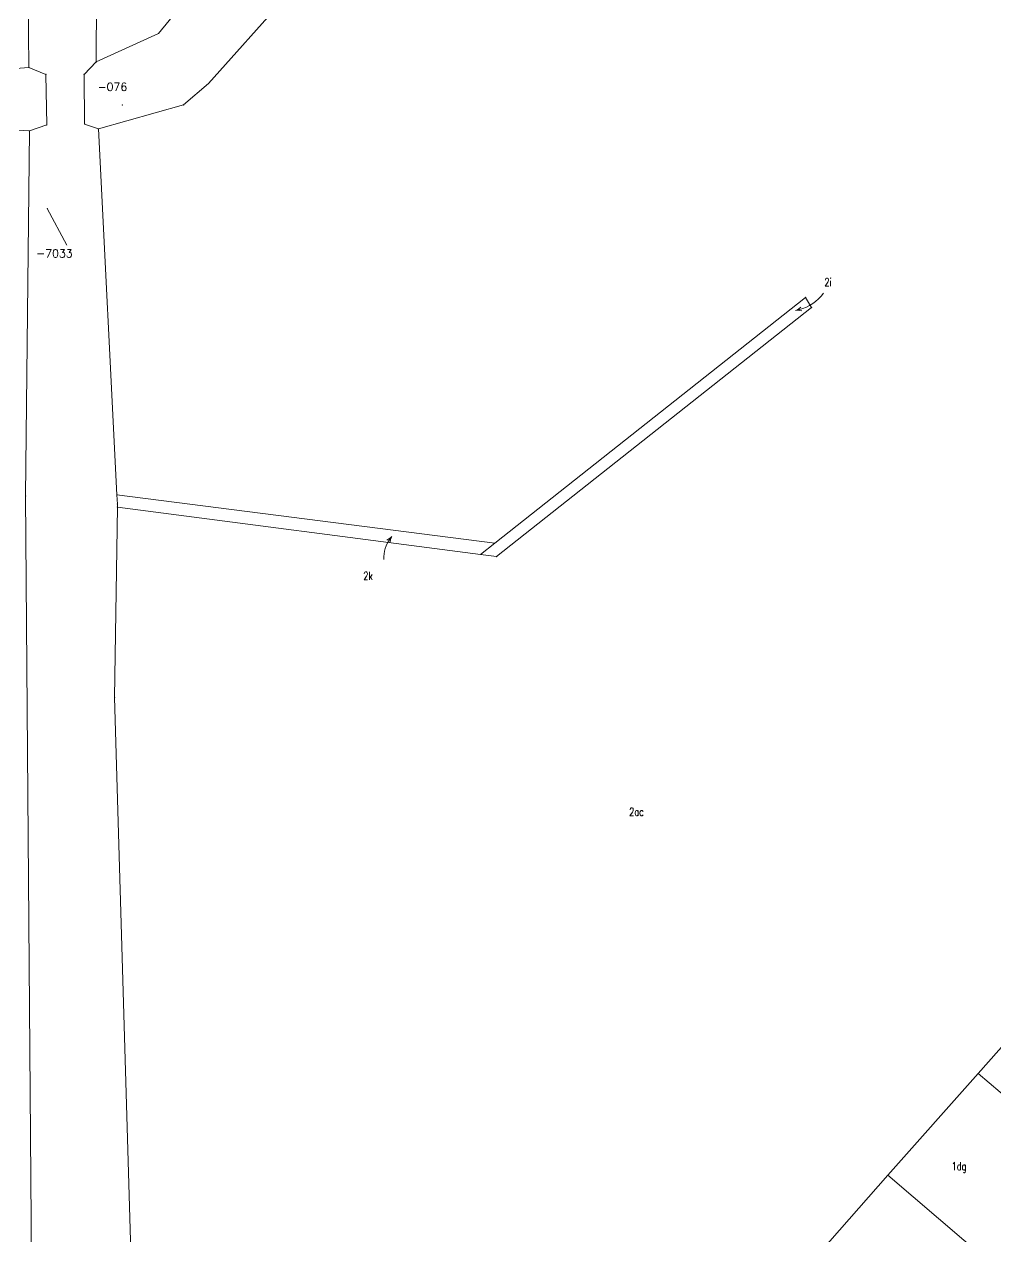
# Model space of a CAD drawing. Header units: millimetres. Extents: x 672113 to 680957, y 6130092 to 6137781.
# Drawn here: x 674181.8 to 674424.6, y 6131045.3 to 6131348.4 of the extents above; entities that cross this region are included whole.
import ezdxf

# ---------------------------------------------------------------- set-up
doc = ezdxf.new("R2010")
doc.units = ezdxf.units.MM
doc.header["$LTSCALE"] = 0.5
for name, color, linetype, lineweight, plot in [('FIKS_PILE', 9, 'Continuous', 5, False), ('FIKS_TEKST', 6, 'Continuous', 5, False), ('FIKSPUNKT', 1, 'Continuous', 5, False)]:
    doc.layers.add(name, color=color, linetype=linetype, lineweight=lineweight, plot=plot)
doc.layers.add('MATRNR', color=12, linetype='Continuous')
for name, color, linetype, lineweight in [('PILE', 1, 'Continuous', 5), ('skel', 142, 'Continuous', 5), ('SKELKREDS', 1, 'Continuous', 5), ('SKELPKT', 1, 'Continuous', 5)]:
    doc.layers.add(name, color=color, linetype=linetype, lineweight=lineweight)
doc.styles.get("Standard").update_dxf_attribs({"font": 'romans.shx', "width": 0.75})

# ---------------------------------------------------------------- blocks, each defined once
blk = doc.blocks.new('270552_270552.DWG_FMEBLOCK11')
at = {"layer": 'PILE', "color": 7}
for points in [[(-0.99, -2.87), (-0.99, -2.16), (-0.94, -1.45), (-0.84, -0.79), (-0.66, -0.13), (-0.46, 0.51), (-0.18, 1.14), (0.15, 1.73), (0.56, 2.31), (0.99, 2.87)], [(0.99, 2.87), (0.66, 2.54), (0.2, 2.24), (-0.3, 1.98), (0.2, 2.24), (0.66, 2.54), (0.99, 2.87), (0.76, 2.46), (0.61, 1.96), (0.51, 1.4), (0.61, 1.96), (0.76, 2.46), (0.99, 2.87)]]:
    blk.add_lwpolyline(points, dxfattribs=at)
blk = doc.blocks.new('270552_270552.DWG_FMEBLOCK21')
at = {"layer": 'PILE', "color": 7}
for points in [[(3.47, 2.2), (2.88, 1.44), (2.22, 0.77), (1.54, 0.14), (0.8, -0.39), (0.04, -0.88), (-0.77, -1.28), (-1.64, -1.61), (-2.53, -1.89), (-3.47, -2.1)], [(-3.47, -2.1), (-2.98, -2.04), (-2.45, -2.1), (-1.89, -2.2), (-2.45, -2.1), (-2.98, -2.04), (-3.47, -2.1), (-3.01, -1.92), (-2.58, -1.61), (-2.15, -1.26), (-2.58, -1.61), (-3.01, -1.92), (-3.47, -2.1)]]:
    blk.add_lwpolyline(points, dxfattribs=at)
blk = doc.blocks.new('270552_270552.DWG_FMEBLOCK53')
at = {"layer": 'FIKS_PILE', "color": 6}
blk.add_line((2.43, -4.55), (-2.43, 4.55), dxfattribs=at)

msp = doc.modelspace()

# ---------------------------------------------------------------- linework, layer by layer
at = {"layer": 'FIKSPUNKT', "color": 6}
for p in [(674206.3, 6131328.23), (674187.49, 6131302.38)]:
    msp.add_point(p, dxfattribs=at)
at = {"layer": 'skel', "color": 40}
for p, q in [((674247.52, 6131385.62), (674215.32, 6131346.16)), ((674199.95, 6131377.87), (674199.75, 6131339.03)), ((674227.81, 6131333.62), (674261.63, 6131371.45)), ((674182.51, 6131370.73), (674182.93, 6131337.64)), ((674215.32, 6131346.16), (674199.75, 6131339.03)), ((674199.75, 6131339.03), (674196.73, 6131335.89)), ((674145.91, 6131334.91), (674182.93, 6131337.64)), ((674182.93, 6131337.64), (674187.18, 6131335.89)), ((674187.18, 6131335.89), (674187.37, 6131323.29)), ((674196.73, 6131335.89), (674196.86, 6131323.5)), ((674221.59, 6131328.28), (674227.81, 6131333.62)), ((674200.29, 6131322.26), (674221.59, 6131328.28)), ((674183.06, 6131321.78), (674138.81, 6131324.37)), ((674187.37, 6131323.29), (674183.06, 6131321.78)), ((674196.86, 6131323.5), (674200.29, 6131322.26)), ((674183.06, 6131321.78), (674182.09, 6131230.53)), ((674200.29, 6131322.26), (674204.94, 6131230.84)), ((674377.07, 6131280.17), (674299.37, 6131218.71)), ((674299.82, 6131215.37), (674378.54, 6131277.63)), ((674378.54, 6131277.63), (674377.07, 6131280.17)), ((674182.09, 6131230.53), (674183.75, 6131011.14)), ((674299.37, 6131218.71), (674204.94, 6131230.84)), ((674204.94, 6131230.84), (674205.06, 6131228.49)), ((674205.05, 6131227.74), (674204.34, 6131180.16)), ((674205.06, 6131228.49), (674205.05, 6131227.74)), ((674205.05, 6131227.74), (674295.82, 6131215.91)), ((674299.37, 6131218.71), (674295.82, 6131215.91)), ((674295.82, 6131215.91), (674299.82, 6131215.37)), ((674204.34, 6131180.16), (674211.74, 6130927.92)), ((674420.2, 6131086.19), (674439.75, 6131108.29)), ((674397.64, 6131060.74), (674420.2, 6131086.19)), ((674420.2, 6131086.19), (674445.09, 6131064.9)), ((674377.54, 6131037.99), (674397.64, 6131060.74)), ((674397.64, 6131060.74), (674422.96, 6131039.09))]:
    msp.add_line(p, q, dxfattribs=at)
at = {"layer": 'SKELKREDS', "color": 250, "true_color": 0x333333}
for p in [(674215.32, 6131346.16), (674199.75, 6131339.03), (674227.81, 6131333.62), (674221.59, 6131328.28), (674420.2, 6131086.19), (674397.64, 6131060.74)]:
    msp.add_point(p, dxfattribs=at)
at = {"layer": 'SKELPKT', "color": 250, "true_color": 0x333333}
for p in [(674182.93, 6131337.64), (674187.18, 6131335.89), (674196.73, 6131335.89), (674187.37, 6131323.29), (674196.86, 6131323.5), (674183.06, 6131321.78), (674200.29, 6131322.26), (674182.09, 6131230.53), (674205.06, 6131228.49), (674204.34, 6131180.16)]:
    msp.add_point(p, dxfattribs=at)
at = {"layer": 'SKELPKT', "color": 253, "true_color": 0x999999}
for p in [(674377.07, 6131280.17), (674378.54, 6131277.63), (674204.94, 6131230.84), (674205.05, 6131227.74), (674299.37, 6131218.71), (674295.82, 6131215.91), (674299.82, 6131215.37)]:
    msp.add_point(p, dxfattribs=at)

# ---------------------------------------------------------------- block references
at = {"layer": 'FIKS_PILE', "color": 6}
msp.add_blockref('270552_270552.DWG_FMEBLOCK53', (674189.94, 6131297.8), dxfattribs=at)
at = {"layer": 'PILE', "color": 7}
for name, p in [('270552_270552.DWG_FMEBLOCK21', (674378.03, 6131278.99)), ('270552_270552.DWG_FMEBLOCK11', (674272.66, 6131217.53))]:
    msp.add_blockref(name, p, dxfattribs=at)

# ---------------------------------------------------------------- texts
at = {"layer": 'FIKS_TEKST'}
for s, p in [('-076', (674200.12, 6131331.8)), ('-7033', (674184.77, 6131290.16))]:
    msp.add_text(s, height=2, dxfattribs=at).set_placement(p)
at = {"layer": 'MATRNR', "width": 0.75}
for s, p in [('2i', (674381.76, 6131282.98)), ('2k', (674266.5, 6131209.53)), ('2ac', (674332.96, 6131150.56)), ('1dg', (674413.55, 6131061.98))]:
    msp.add_text(s, height=2, dxfattribs=at).set_placement(p)

doc.saveas('drawing.dxf')
